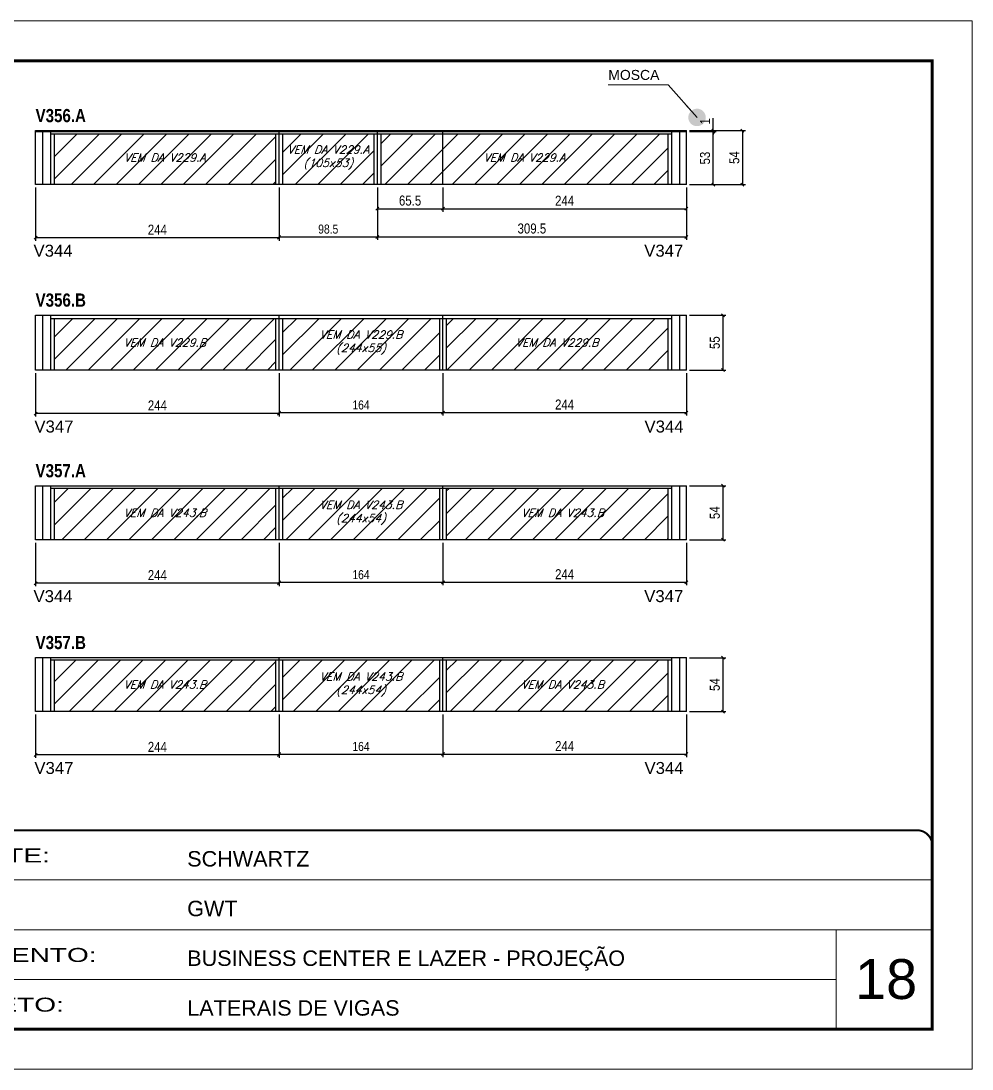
# Model space of a CAD drawing. Extents: x 13154 to 22413, y 1253 to 30260.
# Drawn here: x 15285 to 16238, y 24225 to 25275 of the extents above; entities that cross this region are included whole.
import ezdxf

# ---------------------------------------------------------------- set-up
doc = ezdxf.new("R2010")
doc.units = 0
doc.linetypes.add('CONTINUO', pattern=[0])
doc.linetypes.add('DASHED', pattern=[0.75, 0.5, -0.25])
for name, color, linetype in [('5', 5, 'Continuous'), ('COTA', 241, 'Continuous'), ('NOMENCLATURA', 7, 'Continuous'), ('Painéis', 200, 'Continuous'), ('SARR_2.2x7', 40, 'Continuous'), ('SARR_3.5x7', 81, 'Continuous'), ('texto', 7, 'Continuous')]:
    doc.layers.add(name, color=color, linetype=linetype)
for name, color, linetype, lineweight in [('CARIMBO', 255, 'Continuous', 9), ('Folhas', 255, 'Continuous', 9), ('Hachura', 251, 'Continuous', 9), ('SARRAFO DE PRESSAO', 251, 'DASHED', 9)]:
    doc.layers.add(name, color=color, linetype=linetype, lineweight=lineweight)
doc.styles.add('ARIAL', font='arial.ttf')
doc.styles.add('COTA TECNICA', font='techl___.ttf', dxfattribs={"height": 10})
doc.styles.add('COTA TECNICA-50', font='techl___.ttf', dxfattribs={"height": 9})
doc.styles.add('Romans', font='romans.shx')
doc.styles.get("Standard").update_dxf_attribs({"font": 'arial.ttf'})
doc.styles.add('TECNICA', font='techb___.ttf', dxfattribs={"height": 10})
doc.styles.add('Tecnologia', font='')
doc.styles.get('Tecnologia').set_extended_font_data('Forgotten Futurist')
doc.dimstyles.new('3x', dxfattribs={"dimtxt": 10, "dimasz": 5, "dimexe": 7, "dimexo": 5, "dimgap": 4, "dimtad": 1, "dimdec": 4, "dimlfac": 0.333333, "dimdsep": 46, "dimtxsty": 'Standard', "dimblk": 'DOT', "dimcen": 0.09, "dimclrd": 1, "dimclre": 1, "dimclrt": 2, "dimadec": 0, "dimazin": 2, "dimtfac": 1, "dimtdec": 4, "dimtmove": 0, "dimatfit": 3, "dimldrblk": 'DOT', "dimfxl": 1, "dimtolj": 1, "dimtzin": 0, "dimlwd": 9, "dimlwe": 9, "dimarcsym": 0})
doc.dimstyles.new('COTA PAINEL-50', dxfattribs={"dimtxt": 9, "dimasz": 3, "dimexe": 3, "dimexo": 3, "dimgap": 3, "dimtad": 1, "dimdec": 1, "dimzin": 12, "dimdsep": 46, "dimtxsty": 'COTA TECNICA-50', "dimblk1": 'OBLIQUE', "dimblk2": 'OBLIQUE', "dimsah": 1, "dimcen": 0.9, "dimclrd": 4, "dimclre": 4, "dimclrt": 240, "dimadec": 1, "dimazin": 3, "dimtfac": 1, "dimtdec": 1, "dimtmove": 0, "dimatfit": 3, "dimfxl": 1, "dimtolj": 1, "dimtzin": 12, "dimarcsym": 0})
doc.dimstyles.new('PAINEL', dxfattribs={"dimtxt": 10, "dimasz": 3, "dimexe": 3, "dimexo": 3, "dimgap": 3, "dimtad": 1, "dimdec": 1, "dimzin": 12, "dimdsep": 46, "dimtxsty": 'COTA TECNICA', "dimblk1": 'OBLIQUE', "dimblk2": 'OBLIQUE', "dimsah": 1, "dimcen": 0.9, "dimclrd": 4, "dimclre": 4, "dimclrt": 240, "dimadec": 1, "dimazin": 3, "dimtfac": 1, "dimtdec": 1, "dimtmove": 0, "dimatfit": 3, "dimfxl": 1, "dimtolj": 1, "dimtzin": 12, "dimarcsym": 0})

# ---------------------------------------------------------------- blocks, each defined once
blk = doc.blocks.new('9999999999')
at = {"color": 30, "linetype": 'CONTINUO'}
for p, q in [((98564.6, 34379.6), (99584, 34379.6)), ((98564.6, 34329.8), (99488, 34329.8)), ((99584, 34329.8), (99488, 34329.8)), ((99488, 34329.8), (99488, 34230.2)), ((98564.6, 34280), (99488, 34280))]:
    blk.add_line(p, q, dxfattribs=at)
at = {"color": 30, "linetype": 'CONTINUO', "const_width": 2}
blk.add_lwpolyline([(99584, 34230.2), (99584, 34414.4, 0.414214), (99569, 34429.4), (98229, 34429.4, 0.414214), (98214, 34414.4), (98214, 34245.2, 0.414214), (98229, 34230.2), (99584, 34230.2)], format="xyb", dxfattribs=at)
at = {"layer": 'Folhas'}
blk.add_lwpolyline([(98139, 34190.2), (99624, 34190.2), (99624, 35240.2), (98139, 35240.2)], close=True, dxfattribs=at)
at = {"layer": 'Folhas', "color": 30, "const_width": 3}
blk.add_lwpolyline([(98214, 34230.2), (99584, 34230.2), (99584, 35200.2), (98214, 35200.2)], close=True, dxfattribs=at)
at = {"color": 7, "linetype": 'Continuous', "ltscale": 5, "style": 'ARIAL'}
for s, height, p in [('SCHWARTZ', 15.48, (98837.7, 34393.1)), ('GWT', 15.48, (98837.7, 34343.3)), ('BUSINESS CENTER E LAZER - PROJEÇÃO', 15.483, (98837.7, 34293.5)), ('LATERAIS DE VIGAS', 15.483, (98837.7, 34243.7))]:
    blk.add_text(s, height=height, dxfattribs=at).set_placement(p)
at = {"layer": 'Folhas', "color": 7, "style": 'Tecnologia', "width": 1.5}
for s, p in [('CLIENTE:', (98573.7, 34397.2)), ('PAVIMENTO:', (98573.7, 34297.5)), ('PROJETO:', (98573.7, 34247.7))]:
    blk.add_text(s, height=14, dxfattribs=at).set_placement(p)
blk = doc.blocks.new('_Oblique')
at = {"color": 0, "linetype": 'ByBlock', "lineweight": -2}
blk.add_line((-0.5, -0.5), (0.5, 0.5), dxfattribs=at)
blk = doc.blocks.new('*D183')
at = {"layer": 'COTA', "color": 4, "linetype": 'ByBlock', "lineweight": -2, "transparency": 16777216}
for p, q in [((15543.7, 25108), (15543.7, 25055.6)), ((15642.2, 25108), (15642.2, 25055.6)), ((15543.7, 25058.6), (15642.2, 25058.6))]:
    blk.add_line(p, q, dxfattribs=at)
at = {"layer": 'Defpoints', "color": 0, "linetype": 'ByBlock', "transparency": 16777216}
for p in [(15543.7, 25111), (15642.2, 25111), (15642.2, 25058.6)]:
    blk.add_point(p, dxfattribs=at)
at = {"layer": 'COTA', "color": 4, "linetype": 'ByBlock', "lineweight": -2, "transparency": 16777216, "xscale": 3, "yscale": 3, "zscale": 3, "rotation": 180}
blk.add_blockref('_Oblique', (15543.7, 25058.6), dxfattribs=at)
at = {"layer": 'COTA', "color": 4, "linetype": 'ByBlock', "lineweight": -2, "transparency": 16777216, "xscale": 3, "yscale": 3, "zscale": 3}
blk.add_blockref('_Oblique', (15642.2, 25058.6), dxfattribs=at)
at = {"layer": 'COTA', "color": 240, "linetype": 'ByBlock', "transparency": 16777216, "insert": (15592.9, 25066.3), "char_height": 9, "attachment_point": 5, "style": 'COTA TECNICA-50'}
blk.add_mtext('\\A1;98.5', dxfattribs=at)
blk = doc.blocks.new('*D1140')
at = {"layer": 'COTA', "color": 4, "linetype": 'ByBlock', "lineweight": -2, "transparency": 16777216}
for p, q in [((15299.7, 25108), (15299.7, 25054.7)), ((15543.7, 25108), (15543.7, 25054.7)), ((15543.7, 25057.7), (15299.7, 25057.7))]:
    blk.add_line(p, q, dxfattribs=at)
at = {"layer": 'Defpoints', "color": 0, "linetype": 'ByBlock', "transparency": 16777216}
for p in [(15299.7, 25111), (15543.7, 25111), (15299.7, 25057.7)]:
    blk.add_point(p, dxfattribs=at)
at = {"layer": 'COTA', "color": 4, "linetype": 'ByBlock', "lineweight": -2, "transparency": 16777216, "xscale": 3, "yscale": 3, "zscale": 3, "rotation": 180}
blk.add_blockref('_Oblique', (15299.7, 25057.7), dxfattribs=at)
at = {"layer": 'COTA', "color": 4, "linetype": 'ByBlock', "lineweight": -2, "transparency": 16777216, "xscale": 3, "yscale": 3, "zscale": 3}
blk.add_blockref('_Oblique', (15543.7, 25057.7), dxfattribs=at)
at = {"layer": 'COTA', "color": 240, "linetype": 'ByBlock', "transparency": 16777216, "insert": (15421.7, 25065.8), "char_height": 10, "attachment_point": 5, "style": 'COTA TECNICA'}
blk.add_mtext('\\A1;244', dxfattribs=at)
blk = doc.blocks.new('*D1141')
at = {"layer": 'COTA', "color": 4, "linetype": 'ByBlock', "lineweight": -2, "transparency": 16777216}
for p, q in [((15642.2, 25108), (15642.2, 25055.6)), ((15951.7, 25108), (15951.7, 25055.6)), ((15642.2, 25058.6), (15951.7, 25058.6))]:
    blk.add_line(p, q, dxfattribs=at)
at = {"layer": 'Defpoints', "color": 0, "linetype": 'ByBlock', "transparency": 16777216}
for p in [(15642.2, 25111), (15951.7, 25111), (15951.7, 25058.6)]:
    blk.add_point(p, dxfattribs=at)
at = {"layer": 'COTA', "color": 4, "linetype": 'ByBlock', "lineweight": -2, "transparency": 16777216, "xscale": 3, "yscale": 3, "zscale": 3, "rotation": 180}
blk.add_blockref('_Oblique', (15642.2, 25058.6), dxfattribs=at)
at = {"layer": 'COTA', "color": 4, "linetype": 'ByBlock', "lineweight": -2, "transparency": 16777216, "xscale": 3, "yscale": 3, "zscale": 3}
blk.add_blockref('_Oblique', (15951.7, 25058.6), dxfattribs=at)
at = {"layer": 'COTA', "color": 240, "linetype": 'ByBlock', "transparency": 16777216, "insert": (15796.9, 25066.9), "char_height": 10, "attachment_point": 5, "style": 'COTA TECNICA'}
blk.add_mtext('\\A1;309.5', dxfattribs=at)
blk = doc.blocks.new('*D1142')
at = {"layer": 'COTA', "color": 4, "linetype": 'ByBlock', "lineweight": -2, "transparency": 16777216}
for p, q in [((15954.7, 25165), (16010.9, 25165)), ((16007.9, 25165), (16007.9, 25111)), ((15954.7, 25111), (16010.9, 25111))]:
    blk.add_line(p, q, dxfattribs=at)
at = {"layer": 'Defpoints', "color": 0, "linetype": 'ByBlock', "transparency": 16777216}
for p in [(15951.7, 25165), (15951.7, 25111), (16007.9, 25111)]:
    blk.add_point(p, dxfattribs=at)
at = {"layer": 'COTA', "color": 4, "linetype": 'ByBlock', "lineweight": -2, "transparency": 16777216, "xscale": 3, "yscale": 3, "zscale": 3}
for p, rotation in [((16007.9, 25165), 90), ((16007.9, 25111), 270)]:
    blk.add_blockref('_Oblique', p, dxfattribs=dict(at, rotation=rotation))
at = {"layer": 'COTA', "color": 240, "linetype": 'ByBlock', "transparency": 16777216, "insert": (15999.8, 25138), "char_height": 10, "attachment_point": 5, "rotation": 90, "style": 'COTA TECNICA'}
blk.add_mtext('\\A1;54', dxfattribs=at)
blk = doc.blocks.new('*D184')
at = {"layer": 'COTA', "color": 4, "linetype": 'ByBlock', "lineweight": -2, "transparency": 16777216}
for p, q in [((15543.7, 24922.1), (15543.7, 24879.5)), ((15707.7, 24922.1), (15707.7, 24879.5)), ((15543.7, 24882.5), (15707.7, 24882.5))]:
    blk.add_line(p, q, dxfattribs=at)
at = {"layer": 'Defpoints', "color": 0, "linetype": 'ByBlock', "transparency": 16777216}
for p in [(15543.7, 24925.1), (15707.7, 24925.1), (15707.7, 24882.5)]:
    blk.add_point(p, dxfattribs=at)
at = {"layer": 'COTA', "color": 4, "linetype": 'ByBlock', "lineweight": -2, "transparency": 16777216, "xscale": 3, "yscale": 3, "zscale": 3, "rotation": 180}
blk.add_blockref('_Oblique', (15543.7, 24882.5), dxfattribs=at)
at = {"layer": 'COTA', "color": 4, "linetype": 'ByBlock', "lineweight": -2, "transparency": 16777216, "xscale": 3, "yscale": 3, "zscale": 3}
blk.add_blockref('_Oblique', (15707.7, 24882.5), dxfattribs=at)
at = {"layer": 'COTA', "color": 240, "linetype": 'ByBlock', "transparency": 16777216, "insert": (15625.7, 24890.1), "char_height": 9, "attachment_point": 5, "style": 'COTA TECNICA-50'}
blk.add_mtext('\\A1;164', dxfattribs=at)
blk = doc.blocks.new('*D1143')
at = {"layer": 'COTA', "color": 4, "linetype": 'ByBlock', "lineweight": -2, "transparency": 16777216}
for p, q in [((15299.7, 24922.1), (15299.7, 24878.6)), ((15543.7, 24922.1), (15543.7, 24878.6)), ((15543.7, 24881.6), (15299.7, 24881.6))]:
    blk.add_line(p, q, dxfattribs=at)
at = {"layer": 'Defpoints', "color": 0, "linetype": 'ByBlock', "transparency": 16777216}
for p in [(15299.7, 24925.1), (15543.7, 24925.1), (15299.7, 24881.6)]:
    blk.add_point(p, dxfattribs=at)
at = {"layer": 'COTA', "color": 4, "linetype": 'ByBlock', "lineweight": -2, "transparency": 16777216, "xscale": 3, "yscale": 3, "zscale": 3, "rotation": 180}
blk.add_blockref('_Oblique', (15299.7, 24881.6), dxfattribs=at)
at = {"layer": 'COTA', "color": 4, "linetype": 'ByBlock', "lineweight": -2, "transparency": 16777216, "xscale": 3, "yscale": 3, "zscale": 3}
blk.add_blockref('_Oblique', (15543.7, 24881.6), dxfattribs=at)
at = {"layer": 'COTA', "color": 240, "linetype": 'ByBlock', "transparency": 16777216, "insert": (15421.7, 24889.7), "char_height": 10, "attachment_point": 5, "style": 'COTA TECNICA'}
blk.add_mtext('\\A1;244', dxfattribs=at)
blk = doc.blocks.new('*D1035')
at = {"layer": 'COTA', "color": 4, "linetype": 'ByBlock', "lineweight": -2, "transparency": 16777216}
for p, q in [((15707.7, 24922.1), (15707.7, 24879.5)), ((15951.7, 24922.1), (15951.7, 24879.5)), ((15707.7, 24882.5), (15951.7, 24882.5))]:
    blk.add_line(p, q, dxfattribs=at)
at = {"layer": 'Defpoints', "color": 0, "linetype": 'ByBlock', "transparency": 16777216}
for p in [(15707.7, 24925.1), (15951.7, 24925.1), (15951.7, 24882.5)]:
    blk.add_point(p, dxfattribs=at)
at = {"layer": 'COTA', "color": 4, "linetype": 'ByBlock', "lineweight": -2, "transparency": 16777216, "xscale": 3, "yscale": 3, "zscale": 3, "rotation": 180}
blk.add_blockref('_Oblique', (15707.7, 24882.5), dxfattribs=at)
at = {"layer": 'COTA', "color": 4, "linetype": 'ByBlock', "lineweight": -2, "transparency": 16777216, "xscale": 3, "yscale": 3, "zscale": 3}
blk.add_blockref('_Oblique', (15951.7, 24882.5), dxfattribs=at)
at = {"layer": 'COTA', "color": 240, "linetype": 'ByBlock', "transparency": 16777216, "insert": (15829.7, 24890.6), "char_height": 10, "attachment_point": 5, "style": 'COTA TECNICA'}
blk.add_mtext('\\A1;244', dxfattribs=at)
blk = doc.blocks.new('*D1036')
at = {"layer": 'COTA', "color": 4, "linetype": 'ByBlock', "lineweight": -2, "transparency": 16777216}
for p, q in [((15954.7, 24980.1), (15991.3, 24980.1)), ((15988.3, 24980.1), (15988.3, 24925.1)), ((15954.7, 24925.1), (15991.3, 24925.1))]:
    blk.add_line(p, q, dxfattribs=at)
at = {"layer": 'Defpoints', "color": 0, "linetype": 'ByBlock', "transparency": 16777216}
for p in [(15951.7, 24980.1), (15951.7, 24925.1), (15988.3, 24925.1)]:
    blk.add_point(p, dxfattribs=at)
at = {"layer": 'COTA', "color": 4, "linetype": 'ByBlock', "lineweight": -2, "transparency": 16777216, "xscale": 3, "yscale": 3, "zscale": 3}
for p, rotation in [((15988.3, 24980.1), 90), ((15988.3, 24925.1), 270)]:
    blk.add_blockref('_Oblique', p, dxfattribs=dict(at, rotation=rotation))
at = {"layer": 'COTA', "color": 240, "linetype": 'ByBlock', "transparency": 16777216, "insert": (15980.2, 24952.6), "char_height": 10, "attachment_point": 5, "rotation": 90, "style": 'COTA TECNICA'}
blk.add_mtext('\\A1;55', dxfattribs=at)
blk = doc.blocks.new('*D3247')
at = {"layer": 'COTA', "color": 4, "linetype": 'ByBlock', "lineweight": -2, "transparency": 16777216}
for p, q in [((15543.7, 24752.2), (15543.7, 24709.5)), ((15707.7, 24752.2), (15707.7, 24709.5)), ((15543.7, 24712.5), (15707.7, 24712.5))]:
    blk.add_line(p, q, dxfattribs=at)
at = {"layer": 'Defpoints', "color": 0, "linetype": 'ByBlock', "transparency": 16777216}
for p in [(15543.7, 24755.2), (15707.7, 24755.2), (15707.7, 24712.5)]:
    blk.add_point(p, dxfattribs=at)
at = {"layer": 'COTA', "color": 4, "linetype": 'ByBlock', "lineweight": -2, "transparency": 16777216, "xscale": 3, "yscale": 3, "zscale": 3, "rotation": 180}
blk.add_blockref('_Oblique', (15543.7, 24712.5), dxfattribs=at)
at = {"layer": 'COTA', "color": 4, "linetype": 'ByBlock', "lineweight": -2, "transparency": 16777216, "xscale": 3, "yscale": 3, "zscale": 3}
blk.add_blockref('_Oblique', (15707.7, 24712.5), dxfattribs=at)
at = {"layer": 'COTA', "color": 240, "linetype": 'ByBlock', "transparency": 16777216, "insert": (15625.7, 24720.1), "char_height": 9, "attachment_point": 5, "style": 'COTA TECNICA-50'}
blk.add_mtext('\\A1;164', dxfattribs=at)
blk = doc.blocks.new('*D3249')
at = {"layer": 'COTA', "color": 4, "linetype": 'ByBlock', "lineweight": -2, "transparency": 16777216}
for p, q in [((15299.7, 24752.2), (15299.7, 24708.6)), ((15543.7, 24752.2), (15543.7, 24708.6)), ((15543.7, 24711.6), (15299.7, 24711.6))]:
    blk.add_line(p, q, dxfattribs=at)
at = {"layer": 'Defpoints', "color": 0, "linetype": 'ByBlock', "transparency": 16777216}
for p in [(15299.7, 24755.2), (15543.7, 24755.2), (15299.7, 24711.6)]:
    blk.add_point(p, dxfattribs=at)
at = {"layer": 'COTA', "color": 4, "linetype": 'ByBlock', "lineweight": -2, "transparency": 16777216, "xscale": 3, "yscale": 3, "zscale": 3, "rotation": 180}
blk.add_blockref('_Oblique', (15299.7, 24711.6), dxfattribs=at)
at = {"layer": 'COTA', "color": 4, "linetype": 'ByBlock', "lineweight": -2, "transparency": 16777216, "xscale": 3, "yscale": 3, "zscale": 3}
blk.add_blockref('_Oblique', (15543.7, 24711.6), dxfattribs=at)
at = {"layer": 'COTA', "color": 240, "linetype": 'ByBlock', "transparency": 16777216, "insert": (15421.7, 24719.7), "char_height": 10, "attachment_point": 5, "style": 'COTA TECNICA'}
blk.add_mtext('\\A1;244', dxfattribs=at)
blk = doc.blocks.new('*D3250')
at = {"layer": 'COTA', "color": 4, "linetype": 'ByBlock', "lineweight": -2, "transparency": 16777216}
for p, q in [((15707.7, 24752.2), (15707.7, 24709.5)), ((15951.7, 24752.2), (15951.7, 24709.5)), ((15707.7, 24712.5), (15951.7, 24712.5))]:
    blk.add_line(p, q, dxfattribs=at)
at = {"layer": 'Defpoints', "color": 0, "linetype": 'ByBlock', "transparency": 16777216}
for p in [(15707.7, 24755.2), (15951.7, 24755.2), (15951.7, 24712.5)]:
    blk.add_point(p, dxfattribs=at)
at = {"layer": 'COTA', "color": 4, "linetype": 'ByBlock', "lineweight": -2, "transparency": 16777216, "xscale": 3, "yscale": 3, "zscale": 3, "rotation": 180}
blk.add_blockref('_Oblique', (15707.7, 24712.5), dxfattribs=at)
at = {"layer": 'COTA', "color": 4, "linetype": 'ByBlock', "lineweight": -2, "transparency": 16777216, "xscale": 3, "yscale": 3, "zscale": 3}
blk.add_blockref('_Oblique', (15951.7, 24712.5), dxfattribs=at)
at = {"layer": 'COTA', "color": 240, "linetype": 'ByBlock', "transparency": 16777216, "insert": (15829.7, 24720.6), "char_height": 10, "attachment_point": 5, "style": 'COTA TECNICA'}
blk.add_mtext('\\A1;244', dxfattribs=at)
blk = doc.blocks.new('*D3251')
at = {"layer": 'COTA', "color": 4, "linetype": 'ByBlock', "lineweight": -2, "transparency": 16777216}
for p, q in [((15954.7, 24809.2), (15991.3, 24809.2)), ((15988.3, 24809.2), (15988.3, 24755.2)), ((15954.7, 24755.2), (15991.3, 24755.2))]:
    blk.add_line(p, q, dxfattribs=at)
at = {"layer": 'Defpoints', "color": 0, "linetype": 'ByBlock', "transparency": 16777216}
for p in [(15951.7, 24809.2), (15951.7, 24755.2), (15988.3, 24755.2)]:
    blk.add_point(p, dxfattribs=at)
at = {"layer": 'COTA', "color": 4, "linetype": 'ByBlock', "lineweight": -2, "transparency": 16777216, "xscale": 3, "yscale": 3, "zscale": 3}
for p, rotation in [((15988.3, 24809.2), 90), ((15988.3, 24755.2), 270)]:
    blk.add_blockref('_Oblique', p, dxfattribs=dict(at, rotation=rotation))
at = {"layer": 'COTA', "color": 240, "linetype": 'ByBlock', "transparency": 16777216, "insert": (15980.2, 24782.2), "char_height": 10, "attachment_point": 5, "rotation": 90, "style": 'COTA TECNICA'}
blk.add_mtext('\\A1;54', dxfattribs=at)
blk = doc.blocks.new('*D3248')
at = {"layer": 'COTA', "color": 4, "linetype": 'ByBlock', "lineweight": -2, "transparency": 16777216}
for p, q in [((15543.7, 24580), (15543.7, 24537.4)), ((15707.7, 24580), (15707.7, 24537.4)), ((15543.7, 24540.4), (15707.7, 24540.4))]:
    blk.add_line(p, q, dxfattribs=at)
at = {"layer": 'Defpoints', "color": 0, "linetype": 'ByBlock', "transparency": 16777216}
for p in [(15543.7, 24583), (15707.7, 24583), (15707.7, 24540.4)]:
    blk.add_point(p, dxfattribs=at)
at = {"layer": 'COTA', "color": 4, "linetype": 'ByBlock', "lineweight": -2, "transparency": 16777216, "xscale": 3, "yscale": 3, "zscale": 3, "rotation": 180}
blk.add_blockref('_Oblique', (15543.7, 24540.4), dxfattribs=at)
at = {"layer": 'COTA', "color": 4, "linetype": 'ByBlock', "lineweight": -2, "transparency": 16777216, "xscale": 3, "yscale": 3, "zscale": 3}
blk.add_blockref('_Oblique', (15707.7, 24540.4), dxfattribs=at)
at = {"layer": 'COTA', "color": 240, "linetype": 'ByBlock', "transparency": 16777216, "insert": (15625.7, 24548), "char_height": 9, "attachment_point": 5, "style": 'COTA TECNICA-50'}
blk.add_mtext('\\A1;164', dxfattribs=at)
blk = doc.blocks.new('*D3252')
at = {"layer": 'COTA', "color": 4, "linetype": 'ByBlock', "lineweight": -2, "transparency": 16777216}
for p, q in [((15299.7, 24580), (15299.7, 24536.5)), ((15543.7, 24580), (15543.7, 24536.5)), ((15543.7, 24539.5), (15299.7, 24539.5))]:
    blk.add_line(p, q, dxfattribs=at)
at = {"layer": 'Defpoints', "color": 0, "linetype": 'ByBlock', "transparency": 16777216}
for p in [(15299.7, 24583), (15543.7, 24583), (15299.7, 24539.5)]:
    blk.add_point(p, dxfattribs=at)
at = {"layer": 'COTA', "color": 4, "linetype": 'ByBlock', "lineweight": -2, "transparency": 16777216, "xscale": 3, "yscale": 3, "zscale": 3, "rotation": 180}
blk.add_blockref('_Oblique', (15299.7, 24539.5), dxfattribs=at)
at = {"layer": 'COTA', "color": 4, "linetype": 'ByBlock', "lineweight": -2, "transparency": 16777216, "xscale": 3, "yscale": 3, "zscale": 3}
blk.add_blockref('_Oblique', (15543.7, 24539.5), dxfattribs=at)
at = {"layer": 'COTA', "color": 240, "linetype": 'ByBlock', "transparency": 16777216, "insert": (15421.7, 24547.6), "char_height": 10, "attachment_point": 5, "style": 'COTA TECNICA'}
blk.add_mtext('\\A1;244', dxfattribs=at)
blk = doc.blocks.new('*D3253')
at = {"layer": 'COTA', "color": 4, "linetype": 'ByBlock', "lineweight": -2, "transparency": 16777216}
for p, q in [((15707.7, 24580), (15707.7, 24537.4)), ((15951.7, 24580), (15951.7, 24537.4)), ((15707.7, 24540.4), (15951.7, 24540.4))]:
    blk.add_line(p, q, dxfattribs=at)
at = {"layer": 'Defpoints', "color": 0, "linetype": 'ByBlock', "transparency": 16777216}
for p in [(15707.7, 24583), (15951.7, 24583), (15951.7, 24540.4)]:
    blk.add_point(p, dxfattribs=at)
at = {"layer": 'COTA', "color": 4, "linetype": 'ByBlock', "lineweight": -2, "transparency": 16777216, "xscale": 3, "yscale": 3, "zscale": 3, "rotation": 180}
blk.add_blockref('_Oblique', (15707.7, 24540.4), dxfattribs=at)
at = {"layer": 'COTA', "color": 4, "linetype": 'ByBlock', "lineweight": -2, "transparency": 16777216, "xscale": 3, "yscale": 3, "zscale": 3}
blk.add_blockref('_Oblique', (15951.7, 24540.4), dxfattribs=at)
at = {"layer": 'COTA', "color": 240, "linetype": 'ByBlock', "transparency": 16777216, "insert": (15829.7, 24548.5), "char_height": 10, "attachment_point": 5, "style": 'COTA TECNICA'}
blk.add_mtext('\\A1;244', dxfattribs=at)
blk = doc.blocks.new('*D3254')
at = {"layer": 'COTA', "color": 4, "linetype": 'ByBlock', "lineweight": -2, "transparency": 16777216}
for p, q in [((15954.7, 24637), (15991.3, 24637)), ((15988.3, 24637), (15988.3, 24583)), ((15954.7, 24583), (15991.3, 24583))]:
    blk.add_line(p, q, dxfattribs=at)
at = {"layer": 'Defpoints', "color": 0, "linetype": 'ByBlock', "transparency": 16777216}
for p in [(15951.7, 24637), (15951.7, 24583), (15988.3, 24583)]:
    blk.add_point(p, dxfattribs=at)
at = {"layer": 'COTA', "color": 4, "linetype": 'ByBlock', "lineweight": -2, "transparency": 16777216, "xscale": 3, "yscale": 3, "zscale": 3}
for p, rotation in [((15988.3, 24637), 90), ((15988.3, 24583), 270)]:
    blk.add_blockref('_Oblique', p, dxfattribs=dict(at, rotation=rotation))
at = {"layer": 'COTA', "color": 240, "linetype": 'ByBlock', "transparency": 16777216, "insert": (15980.2, 24610), "char_height": 10, "attachment_point": 5, "rotation": 90, "style": 'COTA TECNICA'}
blk.add_mtext('\\A1;54', dxfattribs=at)
blk = doc.blocks.new('*D3255')
at = {"layer": 'COTA', "color": 4, "lineweight": -2, "transparency": 16777216}
for p, q in [((15642.2, 25108), (15642.2, 25083.7)), ((15707.7, 25108), (15707.7, 25083.7)), ((15642.2, 25086.7), (15707.7, 25086.7))]:
    blk.add_line(p, q, dxfattribs=at)
at = {"layer": 'Defpoints', "color": 0, "transparency": 16777216}
for p in [(15642.2, 25111), (15707.7, 25111), (15707.7, 25086.7)]:
    blk.add_point(p, dxfattribs=at)
at = {"layer": 'COTA', "color": 4, "lineweight": -2, "transparency": 16777216, "xscale": 3, "yscale": 3, "zscale": 3, "rotation": 180}
blk.add_blockref('_Oblique', (15642.2, 25086.7), dxfattribs=at)
at = {"layer": 'COTA', "color": 4, "lineweight": -2, "transparency": 16777216, "xscale": 3, "yscale": 3, "zscale": 3}
blk.add_blockref('_Oblique', (15707.7, 25086.7), dxfattribs=at)
at = {"layer": 'COTA', "color": 240, "transparency": 16777216, "insert": (15674.9, 25094.9), "char_height": 10, "attachment_point": 5, "style": 'COTA TECNICA'}
blk.add_mtext('\\A1;65.5', dxfattribs=at)
blk = doc.blocks.new('*D3256')
at = {"layer": 'COTA', "color": 4, "lineweight": -2, "transparency": 16777216}
for p, q in [((15707.7, 25108), (15707.7, 25083.7)), ((15951.7, 25108), (15951.7, 25083.7)), ((15707.7, 25086.7), (15951.7, 25086.7))]:
    blk.add_line(p, q, dxfattribs=at)
at = {"layer": 'Defpoints', "color": 0, "transparency": 16777216}
for p in [(15707.7, 25111), (15951.7, 25111), (15951.7, 25086.7)]:
    blk.add_point(p, dxfattribs=at)
at = {"layer": 'COTA', "color": 4, "lineweight": -2, "transparency": 16777216, "xscale": 3, "yscale": 3, "zscale": 3, "rotation": 180}
blk.add_blockref('_Oblique', (15707.7, 25086.7), dxfattribs=at)
at = {"layer": 'COTA', "color": 4, "lineweight": -2, "transparency": 16777216, "xscale": 3, "yscale": 3, "zscale": 3}
blk.add_blockref('_Oblique', (15951.7, 25086.7), dxfattribs=at)
at = {"layer": 'COTA', "color": 240, "transparency": 16777216, "insert": (15829.7, 25094.8), "char_height": 10, "attachment_point": 5, "style": 'COTA TECNICA'}
blk.add_mtext('\\A1;244', dxfattribs=at)
blk = doc.blocks.new('*D3257')
at = {"layer": 'COTA', "color": 4, "lineweight": -2, "transparency": 16777216}
for p, q in [((15954.7, 25164), (15981.6, 25164)), ((15978.6, 25111), (15978.6, 25164)), ((15954.7, 25111), (15981.6, 25111))]:
    blk.add_line(p, q, dxfattribs=at)
at = {"layer": 'Defpoints', "color": 0, "transparency": 16777216}
for p in [(15951.7, 25164), (15978.6, 25164), (15951.7, 25111)]:
    blk.add_point(p, dxfattribs=at)
at = {"layer": 'COTA', "color": 4, "lineweight": -2, "transparency": 16777216, "xscale": 3, "yscale": 3, "zscale": 3}
for p, rotation in [((15978.6, 25164), 90), ((15978.6, 25111), 270)]:
    blk.add_blockref('_Oblique', p, dxfattribs=dict(at, rotation=rotation))
at = {"layer": 'COTA', "color": 240, "transparency": 16777216, "insert": (15970.4, 25137.5), "char_height": 10, "attachment_point": 5, "rotation": 90, "style": 'COTA TECNICA'}
blk.add_mtext('\\A1;53', dxfattribs=at)
blk = doc.blocks.new('*D3258')
at = {"layer": 'COTA', "color": 4, "lineweight": -2, "transparency": 16777216}
for p, q in [((15978.6, 25165), (15978.6, 25177.6)), ((15954.7, 25165), (15981.6, 25165)), ((15954.7, 25164), (15981.6, 25164)), ((15978.6, 25164), (15978.6, 25165)), ((15978.6, 25164), (15978.6, 25161))]:
    blk.add_line(p, q, dxfattribs=at)
at = {"layer": 'Defpoints', "color": 0, "transparency": 16777216}
for p in [(15951.7, 25165), (15951.7, 25164), (15978.6, 25165)]:
    blk.add_point(p, dxfattribs=at)
at = {"layer": 'COTA', "color": 4, "lineweight": -2, "transparency": 16777216, "xscale": 3, "yscale": 3, "zscale": 3}
for p, rotation in [((15978.6, 25165), 270), ((15978.6, 25164), 90)]:
    blk.add_blockref('_Oblique', p, dxfattribs=dict(at, rotation=rotation))
at = {"layer": 'COTA', "color": 240, "transparency": 16777216, "insert": (15970.5, 25174.3), "char_height": 10, "attachment_point": 5, "rotation": 90, "style": 'COTA TECNICA'}
blk.add_mtext('\\A1;1', dxfattribs=at)
blk = doc.blocks.new('_Dot')
at = {"color": 0, "linetype": 'ByBlock', "lineweight": -2}
blk.add_line((-0.5, 0), (-1, 0), dxfattribs=at)
at = {"color": 0, "linetype": 'ByBlock', "const_width": 0.5}
blk.add_lwpolyline([(-0.25, 0, 1), (0.25, 0, 1)], format="xyb", close=True, dxfattribs=at)

msp = doc.modelspace()

# ---------------------------------------------------------------- hatches: boundary and pattern name
at = {"layer": 'Hachura', "linetype": 'ByBlock'}
h = msp.add_hatch(dxfattribs=at)
h.set_pattern_fill('ANSI31', color=256, scale=5)
h.set_pattern_definition([(45, (0, -12.889), (-11.22532, 11.22532), [])])
h.paths.add_polyline_path([(15318.19, 25161.77), (15318.19, 25110.97), (15540.19, 25110.97), (15540.19, 25161.77)])
h.paths.add_polyline_path([(15638.69, 25110.97), (15638.69, 25161.77), (15547.19, 25161.77), (15547.19, 25110.97)])
h.paths.add_polyline_path([(15707.69, 25110.97), (15707.69, 25161.77), (15645.69, 25161.77), (15645.69, 25110.97)])
h.paths.add_polyline_path([(15933.19, 25110.97), (15933.19, 25161.77), (15707.69, 25161.77), (15707.69, 25110.97)])
h = msp.add_hatch(dxfattribs=at)
h.set_pattern_fill('ANSI31', color=256, scale=5)
h.set_pattern_definition([(45, (0, -13.714), (-11.22532, 11.22532), [])])
h.paths.add_polyline_path([(15540.19, 24925.13), (15540.19, 24976.93), (15318.19, 24976.93), (15318.19, 24925.13)])
h.paths.add_polyline_path([(15547.19, 24925.13), (15704.19, 24925.13), (15704.19, 24976.93), (15547.19, 24976.93)])
h.paths.add_polyline_path([(15711.19, 24976.93), (15711.19, 24925.13), (15933.19, 24925.13), (15933.19, 24976.93)])
h = msp.add_hatch(dxfattribs=at)
h.set_pattern_fill('ANSI31', color=256, scale=5)
h.paths.add_polyline_path([(15540.19, 24755.17), (15540.19, 24806.97), (15318.19, 24806.97), (15318.19, 24755.17)])
h.paths.add_polyline_path([(15704.19, 24755.17), (15704.19, 24806.97), (15547.19, 24806.97), (15547.19, 24755.17)])
h.paths.add_polyline_path([(15711.19, 24755.17), (15933.19, 24755.17), (15933.19, 24806.97), (15711.19, 24806.97)])
h.paths.add_polyline_path([(15933.19, 24583.03), (15933.19, 24634.83), (15711.19, 24634.83), (15711.19, 24583.03)])
h.paths.add_polyline_path([(15704.19, 24634.83), (15547.19, 24634.83), (15547.19, 24583.03), (15704.19, 24583.03)])
h.paths.add_polyline_path([(15540.19, 24634.83), (15318.19, 24634.83), (15318.19, 24583.03), (15540.19, 24583.03)])

# ---------------------------------------------------------------- linework, layer by layer
at = {"layer": 'Painéis', "linetype": 'Continuous'}
for p, q in [((15299.69, 25110.97), (15299.69, 25164.97)), ((15299.69, 25164.97), (15951.69, 25164.97)), ((15299.69, 25163.97), (15951.69, 25163.97)), ((15543.69, 25110.97), (15543.69, 25164.97)), ((15642.19, 25110.97), (15642.19, 25164.97)), ((15707.69, 25110.97), (15707.69, 25164.97)), ((15951.69, 25110.97), (15951.69, 25164.97)), ((15951.69, 25110.97), (15299.69, 25110.97)), ((15299.69, 24925.13), (15299.69, 24980.13)), ((15299.69, 24980.13), (15951.69, 24980.13)), ((15543.69, 24925.13), (15543.69, 24980.13)), ((15707.69, 24925.13), (15707.69, 24980.13)), ((15951.69, 24925.13), (15951.69, 24980.13)), ((15951.69, 24925.13), (15299.69, 24925.13)), ((15299.69, 24755.17), (15299.69, 24809.17)), ((15299.69, 24809.17), (15951.69, 24809.17)), ((15543.69, 24755.17), (15543.69, 24809.17)), ((15707.69, 24755.17), (15707.69, 24809.17)), ((15951.69, 24755.17), (15951.69, 24809.17)), ((15951.69, 24755.17), (15299.69, 24755.17)), ((15299.69, 24583.03), (15299.69, 24637.03)), ((15299.69, 24637.03), (15951.69, 24637.03)), ((15543.69, 24583.03), (15543.69, 24637.03)), ((15707.69, 24583.03), (15707.69, 24637.03)), ((15951.69, 24583.03), (15951.69, 24637.03)), ((15951.69, 24583.03), (15299.69, 24583.03))]:
    msp.add_line(p, q, dxfattribs=at)
at = {"layer": 'SARR_2.2x7', "linetype": 'Continuous'}
for p, q in [((15306.69, 25163.97), (15306.69, 25110.97)), ((15314.69, 25161.77), (15543.69, 25161.77)), ((15543.69, 25161.77), (15642.19, 25161.77)), ((15642.19, 25161.77), (15936.69, 25161.77)), ((15944.69, 25163.97), (15944.69, 25110.97)), ((15306.69, 24980.13), (15306.69, 24925.13)), ((15944.69, 24980.13), (15944.69, 24925.13)), ((15314.69, 24976.93), (15543.69, 24976.93)), ((15543.69, 24976.93), (15707.69, 24976.93)), ((15707.69, 24976.93), (15936.69, 24976.93)), ((15306.69, 24809.17), (15306.69, 24755.17)), ((15314.69, 24806.97), (15543.69, 24806.97)), ((15543.69, 24806.97), (15707.69, 24806.97)), ((15707.69, 24806.97), (15936.69, 24806.97)), ((15944.69, 24809.17), (15944.69, 24755.17)), ((15306.69, 24637.03), (15306.69, 24583.03)), ((15314.69, 24634.83), (15543.69, 24634.83)), ((15543.69, 24634.83), (15707.69, 24634.83)), ((15707.69, 24634.83), (15936.69, 24634.83)), ((15944.69, 24637.03), (15944.69, 24583.03))]:
    msp.add_line(p, q, dxfattribs=at)
at = {"layer": 'SARR_3.5x7'}
for p, q in [((15314.69, 25163.97), (15314.69, 25110.97)), ((15318.19, 25161.77), (15318.19, 25110.97)), ((15540.19, 25161.77), (15540.19, 25110.97)), ((15547.19, 25161.77), (15547.19, 25110.97)), ((15638.69, 25161.77), (15638.69, 25110.97)), ((15645.69, 25161.77), (15645.69, 25110.97)), ((15933.19, 25161.77), (15933.19, 25110.97)), ((15936.69, 25163.97), (15936.69, 25110.97)), ((15314.69, 24980.13), (15314.69, 24925.13)), ((15936.69, 24980.13), (15936.69, 24925.13)), ((15318.19, 24976.93), (15318.19, 24925.13)), ((15540.19, 24976.93), (15540.19, 24925.13)), ((15547.19, 24976.93), (15547.19, 24925.13)), ((15704.19, 24976.93), (15704.19, 24925.13)), ((15711.19, 24976.93), (15711.19, 24925.13)), ((15933.19, 24976.93), (15933.19, 24925.13)), ((15314.69, 24809.17), (15314.69, 24755.17)), ((15318.19, 24806.97), (15318.19, 24755.17)), ((15540.19, 24806.97), (15540.19, 24755.17)), ((15547.19, 24806.97), (15547.19, 24755.17)), ((15704.19, 24806.97), (15704.19, 24755.17)), ((15711.19, 24806.97), (15711.19, 24755.17)), ((15933.19, 24806.97), (15933.19, 24755.17)), ((15936.69, 24809.17), (15936.69, 24755.17)), ((15314.69, 24637.03), (15314.69, 24583.03)), ((15318.19, 24634.83), (15318.19, 24583.03)), ((15540.19, 24634.83), (15540.19, 24583.03)), ((15547.19, 24634.83), (15547.19, 24583.03)), ((15704.19, 24634.83), (15704.19, 24583.03)), ((15711.19, 24634.83), (15711.19, 24583.03)), ((15933.19, 24634.83), (15933.19, 24583.03)), ((15936.69, 24637.03), (15936.69, 24583.03))]:
    msp.add_line(p, q, dxfattribs=at)

# ---------------------------------------------------------------- block references
at = {"layer": 'SARRAFO DE PRESSAO', "color": 6, "linetype": 'ByBlock'}
msp.add_blockref('9999999999', (-83386.1, -9965.33), dxfattribs=at)

# ---------------------------------------------------------------- texts
at = {"layer": '5', "linetype": 'Continuous'}
for s, rotation, p in [('V344', 359.99996, (15297.63, 25038.73)), ('V347', 359.99996, (15909.45, 25038.73)), ('V347', 0.00004, (15298.49, 24862.58)), ('V344', 0.00004, (15909.74, 24862.58)), ('V344', 359.99996, (15297.63, 24692.63)), ('V347', 359.99996, (15909.45, 24692.63)), ('V347', 0.00004, (15298.49, 24520.49)), ('V344', 0.00004, (15909.74, 24520.49))]:
    msp.add_text(s, height=12, rotation=rotation, dxfattribs=at).set_placement(p)
at = {"layer": 'CARIMBO', "style": 'ARIAL'}
for s, height, p in [('MOSCA', 10, (15873.46, 25215.82)), ('18', 40, (16120.74, 24295.02))]:
    msp.add_text(s, height=height, dxfattribs=at).set_placement(p)
at = {"layer": 'NOMENCLATURA', "style": 'TECNICA'}
for s, p in [('V356.A', (15299.69, 25173.49)), ('V356.B', (15299.69, 24988.65)), ('V357.A', (15299.69, 24817.69)), ('V357.B', (15299.69, 24645.55))]:
    msp.add_text(s, height=13.2, dxfattribs=at).set_placement(p)
at = {"layer": 'texto', "color": 2, "char_height": 8, "attachment_point": 5, "style": 'Romans'}
for s, insert in [('{\\Q19;\\C256;VEM DA V229.A\\P(105x53)}', (15592.94, 25137.97)), ('{\\Q19;\\C256;VEM DA V229.A}', (15429.19, 25137.97)), ('{\\Q19;\\C256;VEM DA V229.A}', (15789.44, 25137.97)), ('{\\Q19;\\C256;VEM DA V229.B\\P(244x55)}', (15625.69, 24952.63)), ('{\\Q19;\\C256;VEM DA V229.B}', (15429.19, 24952.63)), ('{\\Q19;\\C256;VEM DA V229.B}', (15822.19, 24952.63)), ('{\\Q19;\\C256;VEM DA V243.B\\P(244x54)}', (15625.69, 24782.17)), ('{\\Q19;\\C256;VEM DA V243.B}', (15429.19, 24782.17)), ('{\\Q19;\\C256;VEM DA V243.B}', (15827.71, 24782.17)), ('{\\Q19;\\C256;VEM DA V243.B}', (15429.19, 24610.03)), ('{\\Q19;\\C256;VEM DA V243.B\\P(244x54)}', (15625.69, 24610.03)), ('{\\Q19;\\C256;VEM DA V243.B}', (15827.71, 24610.03))]:
    msp.add_mtext(s, dxfattribs=dict(at, insert=insert))

# ---------------------------------------------------------------- dimensions: what is measured, and where the dimension line sits
at = {"layer": 'COTA'}
for base, p1, p2, picture, middle in [((15978.59, 25164.97), (15951.69, 25163.97), (15951.69, 25164.97), '*D3258', (15970.53, 25174.27)), ((15978.59, 25163.97), (15951.69, 25110.97), (15951.69, 25163.97), '*D3257', (15970.37, 25137.47))]:
    dim = msp.add_linear_dim(base=base, p1=p1, p2=p2, angle=90, dimstyle='PAINEL', dxfattribs=at)
    dim.commit()
    dim.dimension.update_dxf_attribs({"geometry": picture, "text_midpoint": middle})
at = {"layer": 'COTA', "linetype": 'ByBlock'}
for base, p1, p2, angle, picture, middle in [((16007.87, 25110.97), (15951.69, 25164.97), (15951.69, 25110.97), 90, '*D1142', (15999.76, 25137.97)), ((15299.69, 25057.73), (15543.69, 25110.97), (15299.69, 25110.97), 180, '*D1140', (15421.69, 25065.8)), ((15988.32, 24925.13), (15951.69, 24980.13), (15951.69, 24925.13), 90, '*D1036', (15980.21, 24952.63)), ((15299.69, 24881.58), (15543.69, 24925.13), (15299.69, 24925.13), 180, '*D1143', (15421.69, 24889.66)), ((15988.32, 24755.17), (15951.69, 24809.17), (15951.69, 24755.17), 90, '*D3251', (15980.21, 24782.17)), ((15299.69, 24711.63), (15543.69, 24755.17), (15299.69, 24755.17), 180, '*D3249', (15421.69, 24719.7)), ((15988.32, 24583.03), (15951.69, 24637.03), (15951.69, 24583.03), 90, '*D3254', (15980.21, 24610.03)), ((15299.69, 24539.49), (15543.69, 24583.03), (15299.69, 24583.03), 180, '*D3252', (15421.69, 24547.56))]:
    dim = msp.add_linear_dim(base=base, p1=p1, p2=p2, angle=angle, dimstyle='PAINEL', dxfattribs=at)
    dim.commit()
    dim.dimension.update_dxf_attribs({"geometry": picture, "text_midpoint": middle})
for base, p1, p2, picture, middle in [((15642.19, 25058.63), (15543.69, 25110.97), (15642.19, 25110.97), '*D183', (15592.94, 25066.25)), ((15707.69, 24882.48), (15543.69, 24925.13), (15707.69, 24925.13), '*D184', (15625.69, 24890.08)), ((15707.69, 24712.53), (15543.69, 24755.17), (15707.69, 24755.17), '*D3247', (15625.69, 24720.12)), ((15707.69, 24540.39), (15543.69, 24583.03), (15707.69, 24583.03), '*D3248', (15625.69, 24547.98))]:
    dim = msp.add_linear_dim(base=base, p1=p1, p2=p2, angle=180, dimstyle='COTA PAINEL-50', override={"dimarcsym": 1}, dxfattribs=at)
    dim.commit()
    dim.dimension.update_dxf_attribs({"geometry": picture, "text_midpoint": middle})
for base, p1, p2, picture, middle in [((15951.69, 25058.63), (15642.19, 25110.97), (15951.69, 25110.97), '*D1141', (15796.94, 25066.88)), ((15951.69, 24882.48), (15707.69, 24925.13), (15951.69, 24925.13), '*D1035', (15829.69, 24890.56)), ((15951.69, 24712.53), (15707.69, 24755.17), (15951.69, 24755.17), '*D3250', (15829.69, 24720.6)), ((15951.69, 24540.39), (15707.69, 24583.03), (15951.69, 24583.03), '*D3253', (15829.69, 24548.46))]:
    dim = msp.add_linear_dim(base=base, p1=p1, p2=p2, dimstyle='PAINEL', dxfattribs=at)
    dim.commit()
    dim.dimension.update_dxf_attribs({"geometry": picture, "text_midpoint": middle})
at = {"layer": 'COTA'}
dim = msp.add_linear_dim(base=(15707.69, 25086.74), p1=(15642.19, 25110.97), p2=(15707.69, 25110.97), dimstyle='PAINEL', dxfattribs=at)
dim.commit()
dim.dimension.update_dxf_attribs({"geometry": '*D3255', "text_midpoint": (15674.94, 25094.85)})
dim = msp.add_linear_dim(base=(15951.69, 25086.74), p1=(15707.69, 25110.97), p2=(15951.69, 25110.97), dimstyle='PAINEL', override={"dimtmove": 1}, dxfattribs=at)
dim.commit()
dim.dimension.update_dxf_attribs({"geometry": '*D3256', "text_midpoint": (15829.69, 25094.81)})

# ---------------------------------------------------------------- leaders
at = {"layer": 'Hachura'}
msp.add_leader([(15962.38, 25178.22), (15933.53, 25210.82), (15873.46, 25210.82)], dimstyle='3x', override={"dimasz": 17.5, "dimgap": 4, "dimtad": 0}, dxfattribs=at)

doc.saveas('drawing.dxf')
